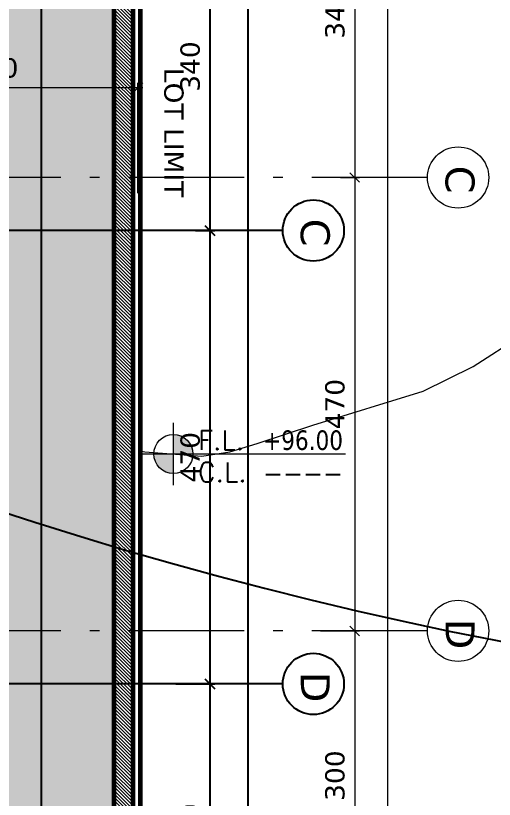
# Model space of a CAD drawing. Header units: inches. Extents: x -48 to 777, y -156 to 510.
# Drawn here: x 608.86 to 613.82, y 241.66 to 249.79 of the extents above; entities that cross this region are included whole.
import ezdxf
from ezdxf.enums import TextEntityAlignment as Align

# ---------------------------------------------------------------- set-up
doc = ezdxf.new("R2010")
doc.units = ezdxf.units.IN
doc.header["$MEASUREMENT"] = 0
doc.set_wipeout_variables(frame=1)
doc.linetypes.add('ACAD_ISO10W100', pattern=[18, 12, -3, 0, -3])
doc.linetypes.add('NUHA', pattern=[1.45, 0.75, -0.25, 0.2, -0.25])
doc.layers.get('Defpoints').update_dxf_attribs({"lineweight": 5})
for name, color, linetype, lineweight in [('A-ANNOTATION', 34, 'Continuous', 5), ('A-AXIS ST', 251, 'ACAD_ISO10W100', 5), ('A-DIM', 9, 'Continuous', 5), ('A-LEVELS', 139, 'Continuous', 20), ('A-LIMIT LOT', 235, 'ACAD_ISO10W100', 20), ('A-PILLARS', 1, 'Continuous', 60), ('A-SIGNS1', 20, 'Continuous', 15), ('A-SIGNS2', 30, 'Continuous', 15), ('A-TEXT', 50, 'Continuous', 15), ('H-PILLARS', 61, 'Continuous', 5)]:
    doc.layers.add(name, color=color, linetype=linetype, lineweight=lineweight)
doc.layers.add('HH-DARK GREY', color=7, linetype='Continuous', lineweight=5, true_color=0x404040)
doc.layers.add('Str-Axes', color=8, linetype='Continuous')
doc.layers.add('str-basement2', color=5, linetype='Continuous')
doc.styles.add('ROMAND', font='verdana.ttf')
doc.styles.add('ROMANS', font='romans__.ttf', dxfattribs={"height": 0.14})
doc.dimstyles.new('M-1.100', dxfattribs={"dimtxt": 0.2, "dimasz": 0.1, "dimexe": 0.05, "dimexo": 0.05, "dimgap": 0.1, "dimtad": 1, "dimlfac": 100, "dimrnd": 0.5, "dimzin": 9, "dimdsep": 46, "dimtxsty": 'ROMAND', "dimblk": 'OBLIQUE', "dimcen": 1, "dimdle": 0.05, "dimclrd": 256, "dimclre": 256, "dimclrt": 2, "dimadec": 0, "dimazin": 0, "dimtfac": 0.666667, "dimtmove": 2, "dimatfit": 3, "dimfxl": 0.04, "dimtolj": 1, "dimtzin": 5, "dimlwd": -1, "dimlwe": -1, "dimarcsym": 0})

# ---------------------------------------------------------------- blocks, each defined once
blk = doc.blocks.new('_Oblique')
at = {"color": 0, "linetype": 'ByBlock', "lineweight": -2}
blk.add_line((-0.5, -0.5), (0.5, 0.5), dxfattribs=at)
blk = doc.blocks.new('*D974')
at = {"layer": 'A-DIM', "transparency": 16777216}
for p, q in [((-315969.2704, -27907.0697), (-315972.3704, -27907.0697)), ((-315972.3204, -27908.1613), (-315972.3204, -27907.0197)), ((-315969.3204, -27908.1613), (-315969.3204, -27907.0197))]:
    blk.add_line(p, q, dxfattribs=at)
at = {"layer": 'Defpoints', "color": 0, "transparency": 16777216}
for p in [(-315972.3204, -27907.0697), (-315972.3204, -27908.2113), (-315969.3204, -27908.2113)]:
    blk.add_point(p, dxfattribs=at)
at = {"layer": 'A-DIM', "transparency": 16777216, "xscale": 0.1, "yscale": 0.1, "zscale": 0.1}
for p, rotation in [((-315972.3204, -27907.0697), 179.9999999997916), ((-315969.3204, -27907.0697), 359.9999999997916)]:
    blk.add_blockref('_Oblique', p, dxfattribs=dict(at, rotation=rotation))
at = {"layer": 'A-DIM', "color": 2, "transparency": 16777216, "insert": (-315970.8204, -27906.8656), "char_height": 0.2, "attachment_point": 5, "style": 'ROMAND'}
blk.add_mtext('\\A1;300', dxfattribs=at)
blk = doc.blocks.new('GXFHGCGFCD')
at = {"layer": 'A-SIGNS1', "linetype": 'NUHA'}
h = blk.add_hatch(color=256, dxfattribs=at)
h.paths.add_polyline_path([(90.3819, 61.3301), (90.3819, 61.1701), (90.5419, 61.1701, 0.414214)])
h.paths.add_polyline_path([(90.3819, 61.1701), (90.2219, 61.1701, 0.414214), (90.3819, 61.0101)])
at = {"layer": 'A-SIGNS1'}
for p, q in [((90.3819, 60.9141), (90.3819, 61.4261)), ((90.1259, 61.1701), (91.7898, 61.1701))]:
    blk.add_line(p, q, dxfattribs=at)
blk.add_circle((90.3819, 61.1701), 0.16, dxfattribs=at)
blk = doc.blocks.new('DGXFHXFGDFD')
at = {"layer": 'A-SIGNS1'}
blk.add_blockref('GXFHGCGFCD', (0, 0), dxfattribs=at)
at = {"layer": 'A-SIGNS2', "linetype": 'NUHA', "style": 'ROMANS'}
for s, p in [('F.L.', (90.5835, 61.2031)), ('C.L.', (90.5835, 60.9413))]:
    blk.add_text(s, height=0.16, dxfattribs=at).set_placement(p)
at = {"layer": 'A-SIGNS2', "style": 'ROMANS', "width": 0.910135, "flags": 4}
for tag, p, p2 in [('NIV.FINI', (91.1159, 61.2031), (91.7898, 61.2031)), ('NIV.BETON', (91.1159, 60.9413), (91.7898, 60.9413))]:
    blk.add_attdef(tag, text='', height=0.16, dxfattribs=at).set_placement(p, p2, align=Align.FIT)
blk = doc.blocks.new('*D1448')
at = {"layer": 'A-DIM', "transparency": 16777216}
for p, q in [((612.3727, 251.5584), (612.3727, 248.0585)), ((612.3264, 251.5084), (612.4227, 251.5084)), ((612.2236, 248.1085), (612.4227, 248.1085))]:
    blk.add_line(p, q, dxfattribs=at)
at = {"layer": 'Defpoints', "color": 0, "transparency": 16777216}
for p in [(612.2764, 251.5084), (612.1736, 248.1085), (612.3727, 248.1085)]:
    blk.add_point(p, dxfattribs=at)
at = {"layer": 'A-DIM', "transparency": 16777216, "xscale": 0.1, "yscale": 0.1, "zscale": 0.1}
for p, rotation in [((612.3727, 251.5084), 90), ((612.3727, 248.1085), 270)]:
    blk.add_blockref('_Oblique', p, dxfattribs=dict(at, rotation=rotation))
at = {"layer": 'A-DIM', "color": 2, "transparency": 16777216, "insert": (612.1685, 249.8085), "char_height": 0.2, "attachment_point": 5, "rotation": 90, "style": 'ROMAND'}
blk.add_mtext('\\A1;340', dxfattribs=at)
blk = doc.blocks.new('*D1449')
at = {"layer": 'A-DIM', "transparency": 16777216}
for p, q in [((612.2236, 248.1085), (612.4227, 248.1085)), ((612.3727, 248.1585), (612.3727, 243.3584)), ((612.0179, 243.4084), (612.4227, 243.4084))]:
    blk.add_line(p, q, dxfattribs=at)
at = {"layer": 'Defpoints', "color": 0, "transparency": 16777216}
for p in [(612.1736, 248.1085), (611.9679, 243.4084), (612.3727, 243.4084)]:
    blk.add_point(p, dxfattribs=at)
at = {"layer": 'A-DIM', "transparency": 16777216, "xscale": 0.1, "yscale": 0.1, "zscale": 0.1}
for p, rotation in [((612.3727, 248.1085), 90), ((612.3727, 243.4084), 270)]:
    blk.add_blockref('_Oblique', p, dxfattribs=dict(at, rotation=rotation))
at = {"layer": 'A-DIM', "color": 2, "transparency": 16777216, "insert": (612.1686, 245.7585), "char_height": 0.2, "attachment_point": 5, "rotation": 90, "style": 'ROMAND'}
blk.add_mtext('\\A1;470', dxfattribs=at)
blk = doc.blocks.new('*D1450')
at = {"layer": 'A-DIM', "transparency": 16777216}
for p, q in [((612.0179, 243.4084), (612.4227, 243.4084)), ((612.3727, 243.4584), (612.3727, 240.3569)), ((612.0179, 240.4069), (612.4227, 240.4069))]:
    blk.add_line(p, q, dxfattribs=at)
at = {"layer": 'Defpoints', "color": 0, "transparency": 16777216}
for p in [(611.9679, 243.4084), (611.9679, 240.4069), (612.3727, 240.4069)]:
    blk.add_point(p, dxfattribs=at)
at = {"layer": 'A-DIM', "transparency": 16777216, "xscale": 0.1, "yscale": 0.1, "zscale": 0.1}
for p, rotation in [((612.3727, 243.4084), 90), ((612.3727, 240.4069), 270)]:
    blk.add_blockref('_Oblique', p, dxfattribs=dict(at, rotation=rotation))
at = {"layer": 'A-DIM', "color": 2, "transparency": 16777216, "insert": (612.1685, 241.9077), "char_height": 0.2, "attachment_point": 5, "rotation": 90, "style": 'ROMAND'}
blk.add_mtext('\\A1;300', dxfattribs=at)
blk = doc.blocks.new('*D1454')
at = {"layer": 'A-DIM', "transparency": 16777216}
for p, q in [((612.1737, 254.6083), (612.7668, 254.6083)), ((612.7168, 227.2069), (612.7168, 254.6583)), ((611.4654, 227.2569), (612.7668, 227.2569))]:
    blk.add_line(p, q, dxfattribs=at)
at = {"layer": 'Defpoints', "color": 0, "transparency": 16777216}
for p in [(612.1237, 254.6083), (612.7168, 254.6083), (611.4154, 227.2569)]:
    blk.add_point(p, dxfattribs=at)
at = {"layer": 'A-DIM', "transparency": 16777216, "xscale": 0.1, "yscale": 0.1, "zscale": 0.1}
for p, rotation in [((612.7168, 254.6083), 90), ((612.7168, 227.2569), 270)]:
    blk.add_blockref('_Oblique', p, dxfattribs=dict(at, rotation=rotation))
at = {"layer": 'A-DIM', "color": 2, "transparency": 16777216, "insert": (612.5126, 240.9326), "char_height": 0.2, "attachment_point": 5, "rotation": 90, "style": 'ROMAND'}
blk.add_mtext('\\A1;2735', dxfattribs=at)
blk = doc.blocks.new('*D1464')
at = {"layer": 'Defpoints', "color": 0, "transparency": 16777216}
for p in [(610.674, 254.0583), (611.267, 254.0583), (610.0013, 226.7069)]:
    blk.add_point(p, dxfattribs=at)
at = {"layer": 'Str-Axes', "transparency": 16777216}
for p, q in [((610.724, 254.0583), (611.317, 254.0583)), ((611.267, 226.6569), (611.267, 254.1083)), ((610.0513, 226.7069), (611.317, 226.7069))]:
    blk.add_line(p, q, dxfattribs=at)
at = {"layer": 'Str-Axes', "transparency": 16777216, "xscale": 0.1, "yscale": 0.1, "zscale": 0.1}
for p, rotation in [((611.267, 254.0583), 90), ((611.267, 226.7069), 270)]:
    blk.add_blockref('_Oblique', p, dxfattribs=dict(at, rotation=rotation))
at = {"layer": 'Str-Axes', "color": 2, "transparency": 16777216, "insert": (611.0629, 240.3826), "char_height": 0.2, "attachment_point": 5, "rotation": 90, "style": 'ROMAND'}
blk.add_mtext('\\A1;2735', dxfattribs=at)
blk = doc.blocks.new('*D1466')
at = {"layer": 'Defpoints', "color": 0, "transparency": 16777216}
for p in [(610.4677, 242.8584), (610.4677, 239.8569), (610.8725, 239.8569)]:
    blk.add_point(p, dxfattribs=at)
at = {"layer": 'Str-Axes', "transparency": 16777216}
for p, q in [((610.8725, 242.9084), (610.8725, 239.8069)), ((610.5177, 242.8584), (610.9225, 242.8584)), ((610.5177, 239.8569), (610.9225, 239.8569))]:
    blk.add_line(p, q, dxfattribs=at)
at = {"layer": 'Str-Axes', "transparency": 16777216, "xscale": 0.1, "yscale": 0.1, "zscale": 0.1}
for p, rotation in [((610.8725, 242.8584), 90), ((610.8725, 239.8569), 270)]:
    blk.add_blockref('_Oblique', p, dxfattribs=dict(at, rotation=rotation))
at = {"layer": 'Str-Axes', "color": 2, "transparency": 16777216, "insert": (610.6683, 241.3577), "char_height": 0.2, "attachment_point": 5, "rotation": 90, "style": 'ROMAND'}
blk.add_mtext('\\A1;300', dxfattribs=at)
blk = doc.blocks.new('*D1467')
at = {"layer": 'Defpoints', "color": 0, "transparency": 16777216}
for p in [(610.6734, 247.5585), (610.4781, 242.8584), (610.8725, 242.8584)]:
    blk.add_point(p, dxfattribs=at)
at = {"layer": 'Str-Axes', "transparency": 16777216}
for p, q in [((610.7234, 247.5585), (610.9225, 247.5585)), ((610.8725, 247.6085), (610.8725, 242.8084)), ((610.5281, 242.8584), (610.9225, 242.8584))]:
    blk.add_line(p, q, dxfattribs=at)
at = {"layer": 'Str-Axes', "transparency": 16777216, "xscale": 0.1, "yscale": 0.1, "zscale": 0.1}
for p, rotation in [((610.8725, 247.5585), 90), ((610.8725, 242.8584), 270)]:
    blk.add_blockref('_Oblique', p, dxfattribs=dict(at, rotation=rotation))
at = {"layer": 'Str-Axes', "color": 2, "transparency": 16777216, "insert": (610.6684, 245.2085), "char_height": 0.2, "attachment_point": 5, "rotation": 90, "style": 'ROMAND'}
blk.add_mtext('\\A1;470', dxfattribs=at)
blk = doc.blocks.new('*D1468')
at = {"layer": 'Defpoints', "color": 0, "transparency": 16777216}
for p in [(610.7762, 250.9584), (610.7214, 247.5585), (610.8725, 247.5585)]:
    blk.add_point(p, dxfattribs=at)
at = {"layer": 'Str-Axes', "transparency": 16777216}
for p, q in [((610.8262, 250.9584), (610.9225, 250.9584)), ((610.8725, 251.0084), (610.8725, 247.5085)), ((610.7714, 247.5585), (610.9225, 247.5585))]:
    blk.add_line(p, q, dxfattribs=at)
at = {"layer": 'Str-Axes', "transparency": 16777216, "xscale": 0.1, "yscale": 0.1, "zscale": 0.1}
for p, rotation in [((610.8725, 250.9584), 90), ((610.8725, 247.5585), 270)]:
    blk.add_blockref('_Oblique', p, dxfattribs=dict(at, rotation=rotation))
at = {"layer": 'Str-Axes', "color": 2, "transparency": 16777216, "insert": (610.6683, 249.2585), "char_height": 0.2, "attachment_point": 5, "rotation": 90, "style": 'ROMAND'}
blk.add_mtext('\\A1;340', dxfattribs=at)
blk = doc.blocks.new('LOT 688  TOPOGRAPHIC PLAN')
at = {"layer": 'A-LEVELS', "linetype": 'Continuous'}
blk.add_lwpolyline([(-315976.33391, -27911.15073), (-315976.05686, -27911.14126), (-315975.76695, -27911.17638), (-315974.54739, -27911.42916), (-315973.94458, -27911.41766), (-315973.35501, -27911.29364), (-315972.19755, -27910.89256), (-315971.62067, -27910.70773), (-315971.03901, -27910.59488), (-315970.44815, -27910.59939), (-315969.84858, -27910.71402), (-315969.24898, -27910.84433), (-315968.65878, -27910.8877), (-315968.37015, -27910.84475), (-315968.08543, -27910.75565), (-315967.50844, -27910.56673), (-315966.36561, -27910.21319), (-315965.846, -27909.96082), (-315965.35312, -27909.6427)], dxfattribs=at)
at = {"layer": 'A-LIMIT LOT', "linetype": 'Continuous', "const_width": 0.1}
blk.add_lwpolyline([(-315996.80172, -27893.57917), (-315985.1164, -27950.2257), (-315970.22923, -27937.16678), (-315964.6636, -27941.43051), (-315964.08799, -27936.87852), (-315969.32038, -27930.53073), (-315969.32038, -27896.23659), (-315996.80172, -27893.57917)], dxfattribs=at)
at = {"linetype": 'Continuous'}
blk.add_wipeout([(-315996.80172, -27893.57917), (-315969.32038, -27896.23659), (-315969.32038, -27930.53073), (-315964.08799, -27936.87852), (-315964.6636, -27941.43051), (-315970.22923, -27937.16678), (-315985.1164, -27950.2257)], dxfattribs=at).dxf.layer = 'A-LIMIT LOT'
at = {"layer": 'A-SIGNS1'}
ref = blk.add_blockref('DGXFHXFGDFD', (-316083.48578, -27988.38078), dxfattribs=dict(at, xscale=1.267200000000003, yscale=1.267200000000003, zscale=1.267200000000003))
ref.add_attrib('NIV.FINI', '+96.00', dxfattribs={"layer": 'A-SIGNS2', "height": 0.202752, "style": 'ROMAND', "width": 0.797031}).set_placement((-315968.02376, -27910.82416), (-315967.19579, -27910.82416), align=Align.FIT)
ref.add_attrib('NIV.BETON', '----', dxfattribs={"layer": 'A-SIGNS2', "height": 0.202752, "style": 'ROMAND', "width": 1.634557}).set_placement((-315968.02376, -27911.15593), (-315967.19579, -27911.15593), align=Align.FIT)
at = {"layer": 'A-TEXT', "insert": (-315968.84803, -27906.86312, 93), "char_height": 0.2, "width": 7.1807633, "attachment_point": 1, "rotation": 270, "style": 'ROMAND'}
blk.add_mtext('LOT LIMIT', dxfattribs=at)
at = {"layer": 'A-DIM'}
dim = blk.add_aligned_dim(p1=(-315969.32038, -27908.21129), p2=(-315972.32038, -27908.21129), distance=-1.14156, dimstyle='M-1.100', dxfattribs=at)
dim.commit()
dim.dimension.update_dxf_attribs({"geometry": '*D974', "text_midpoint": (-315970.82038, -27906.86557)})

msp = doc.modelspace()

# ---------------------------------------------------------------- block references
at = {"layer": 'A-TEXT'}
msp.add_blockref('LOT 688  TOPOGRAPHIC PLAN', (316579.44716, 28156.10823), dxfattribs=at)

# ---------------------------------------------------------------- next in the draw order: hatches: boundary and pattern name
at = {"layer": 'H-PILLARS'}
h = msp.add_hatch(dxfattribs=at)
h.set_pattern_fill('ANSI31', color=256, scale=0.2, angle=90)
h.set_pattern_definition([(135, (-143.491753, -76.210882), (-0.0176776695, -0.0176776695), [])])
edge = h.paths.add_edge_path()
edge.add_line((600.92678, 228.60688), (600.92678, 228.15688))
edge.add_arc((604.37678, 228.15688), 3.45, 180, 270)
edge.add_line((604.37678, 224.70688), (610.77962, 224.70688))
edge.add_line((610.77962, 224.70688), (610.07678, 225.55955))
edge.add_line((610.07678, 225.55955), (610.07678, 259.87647))
edge.add_line((610.07678, 259.87647), (609.87678, 259.89581))
edge.add_line((609.87678, 259.89581), (609.87678, 225.48774))
edge.add_line((609.87678, 225.48774), (610.35557, 224.90688))
edge.add_line((610.35557, 224.90688), (604.37678, 224.90688))
edge.add_arc((604.37678, 228.15688), 3.25, 180, 270, ccw=False)
edge.add_line((601.12678, 228.15688), (601.12678, 228.60688))
edge.add_line((601.12678, 228.60688), (600.92678, 228.60688))
at = {"layer": 'HH-DARK GREY'}
h = msp.add_hatch(dxfattribs=at)
h.set_pattern_fill('EARTH', color=256, scale=2)
h.set_pattern_definition([(0, (-242.49175, -75.7109), (0.5, 0.5), [0.5, -0.5]), (0, (-242.49175, -75.5234), (0.5, 0.5), [0.5, -0.5]), (0, (-242.49175, -75.3359), (0.5, 0.5), [0.5, -0.5]), (90, (-242.42925, -75.2734), (-0.5, 0.5), [0.5, -0.5]), (90, (-242.24175, -75.2734), (-0.5, 0.5), [0.5, -0.5]), (90, (-242.05425, -75.2734), (-0.5, 0.5), [0.5, -0.5])])
edge = h.paths.add_edge_path()
edge.add_line((589.47678, 254.05845), (589.47678, 247.30845))
edge.add_line((589.47678, 247.30845), (589.97678, 247.30845))
edge.add_line((589.97678, 247.30845), (589.97678, 242.05688))
edge.add_line((589.97678, 242.05688), (592.77678, 242.05688))
edge.add_line((592.77678, 242.05688), (592.77678, 228.60688))
edge.add_line((592.77678, 228.60688), (597.22678, 228.60688))
edge.add_line((597.22678, 228.60688), (597.22678, 224.90688))
edge.add_line((597.22678, 224.90688), (590.66159, 224.90688))
edge.add_line((590.66159, 224.90688), (582.9059, 262.50387))
edge.add_line((582.9059, 262.50387), (609.87678, 259.89581))
edge.add_line((609.87678, 259.89581), (609.87678, 225.48774))
edge.add_line((609.87678, 225.48774), (610.35557, 224.90688))
edge.add_line((610.35557, 224.90688), (604.37678, 224.90688))
edge.add_arc((604.37678, 228.15688), 3.25, 180, 270, ccw=False)
edge.add_line((601.12678, 228.15688), (601.12678, 228.60688))
edge.add_line((601.12678, 228.60688), (605.57678, 228.60688))
edge.add_line((605.57678, 228.60688), (605.57678, 242.05688))
edge.add_line((605.57678, 242.05688), (607.12678, 242.05688))
edge.add_line((607.12678, 242.05688), (607.12678, 246.60861))
edge.add_line((607.12678, 246.60861), (605.42678, 246.60861))
edge.add_line((605.42678, 246.60861), (605.4268, 253.65849))
edge.add_line((605.4268, 253.65849), (606.67686, 253.65849))
edge.add_line((606.67686, 253.65849), (606.6768, 257.80831))
edge.add_line((606.6768, 257.80831), (589.47678, 257.80848))
edge.add_line((589.47678, 257.80848), (589.47671, 254.08973))
edge.add_line((589.47671, 254.08973), (589.47678, 254.05845))

# ---------------------------------------------------------------- next in the draw order: linework, layer by layer
at = {"color": 6}
msp.add_arc((621.87994, 284.75268), 42.21337, 251.639555, 334.628693, dxfattribs=at)
at = {"layer": 'A-ANNOTATION', "linetype": 'Continuous'}
for centre in [(613.44401, 248.10845), (613.44401, 243.40845)]:
    msp.add_circle(centre, 0.31723, dxfattribs=at)
at = {"layer": 'A-AXIS ST', "ltscale": 0.1}
for p, q in [((613.12678, 248.10845), (583.32678, 248.10845)), ((613.12678, 243.40845), (583.32678, 243.40845))]:
    msp.add_line(p, q, dxfattribs=at)
at = {"layer": 'A-PILLARS'}
for points in [[(600.92678, 228.60688), (600.92678, 228.15688, 0.4142136), (604.37678, 224.70688), (610.77962, 224.70688), (610.07678, 225.55955), (610.07678, 259.87647), (609.87678, 259.89581), (609.87678, 225.48774), (610.35557, 224.90688), (604.37678, 224.90688, -0.4142136), (601.12678, 228.15688), (601.12678, 228.60688), (600.92678, 228.60688)], [(609.87678, 259.89581), (609.87678, 225.48774), (610.35557, 224.90688), (604.37678, 224.90688, -0.4142136), (601.12678, 228.15688), (601.12678, 228.60688), (605.57678, 228.60688), (605.57678, 242.05688), (607.12678, 242.05688), (607.12678, 246.60861), (605.42678, 246.60861), (605.4268, 253.65849), (606.67686, 253.65849), (606.6768, 257.80831)]]:
    msp.add_lwpolyline(points, format="xyb", dxfattribs=at)
at = {"layer": 'Str-Axes', "ltscale": 0.1}
for p, q in [((611.62657, 247.55845), (583.32678, 247.55845)), ((611.62657, 242.85845), (583.32678, 242.85845))]:
    msp.add_line(p, q, dxfattribs=at)
at = {"layer": 'Str-Axes', "linetype": 'Continuous'}
for centre in [(611.94381, 247.55845), (611.94381, 242.85845)]:
    msp.add_circle(centre, 0.31723, dxfattribs=at)
at = {"layer": 'str-basement2'}
msp.add_lwpolyline([(606.67689, 253.26855), (605.4268, 253.26855), (605.42678, 246.60862), (607.12678, 246.60861), (607.12678, 242.05688), (605.57678, 242.05688), (605.57678, 240.9073), (609.12678, 240.9073), (609.12678, 253.26855), (610.07675, 253.26855), (610.07675, 257.80831), (606.67686, 257.80831), (606.67686, 253.26855), (606.67689, 253.26855)], dxfattribs=at)

# ---------------------------------------------------------------- next in the draw order: texts
at = {"layer": 'A-ANNOTATION', "char_height": 0.3, "width": 5.0170833, "attachment_point": 1, "rotation": 270, "style": 'ROMAND'}
for s, insert in [('\\pi2.3841;C', (613.61395, 250.61578)), ('\\pi2.3818;D', (613.61395, 245.91577))]:
    msp.add_mtext(s, dxfattribs=dict(at, insert=insert))
at = {"layer": 'Str-Axes', "char_height": 0.3, "width": 5.0170833, "attachment_point": 1, "rotation": 270, "style": 'ROMAND'}
for s, insert in [('\\pi2.3841;C', (612.11375, 250.06578)), ('\\pi2.3818;D', (612.11375, 245.36577))]:
    msp.add_mtext(s, dxfattribs=dict(at, insert=insert))

# ---------------------------------------------------------------- next in the draw order: dimensions: what is measured, and where the dimension line sits
at = {"layer": 'A-DIM'}
for base, p1, p2, picture, middle in [((612.71675, 254.60831), (611.41535, 227.25688), (612.12372, 254.60831), '*D1454', (612.51259, 240.9326)), ((612.37265, 248.10845), (612.2764, 251.50845), (612.17364, 248.10845), '*D1448', (612.16849, 249.80845)), ((612.37265, 243.40845), (612.17364, 248.10845), (611.9679, 243.40845), '*D1449', (612.16856, 245.75845)), ((612.37265, 240.40688), (611.9679, 243.40845), (611.9679, 240.40688), '*D1450', (612.16849, 241.90767))]:
    dim = msp.add_linear_dim(base=base, p1=p1, p2=p2, angle=90, dimstyle='M-1.100', dxfattribs=at)
    dim.commit()
    dim.dimension.update_dxf_attribs({"geometry": picture, "text_midpoint": middle})
at = {"layer": 'Str-Axes'}
for base, p1, p2, picture, middle in [((611.26705, 254.05831), (610.00131, 226.70688), (610.67401, 254.05831), '*D1464', (611.06288, 240.3826)), ((610.87245, 247.55845), (610.7762, 250.95845), (610.72142, 247.55845), '*D1468', (610.66829, 249.25845)), ((610.87245, 242.85845), (610.67344, 247.55845), (610.47806, 242.85845), '*D1467', (610.66835, 245.20845)), ((610.87245, 239.85688), (610.4677, 242.85845), (610.4677, 239.85688), '*D1466', (610.66829, 241.35767))]:
    dim = msp.add_linear_dim(base=base, p1=p1, p2=p2, angle=90, dimstyle='M-1.100', dxfattribs=at)
    dim.commit()
    dim.dimension.update_dxf_attribs({"geometry": picture, "text_midpoint": middle})

doc.saveas('drawing.dxf')
